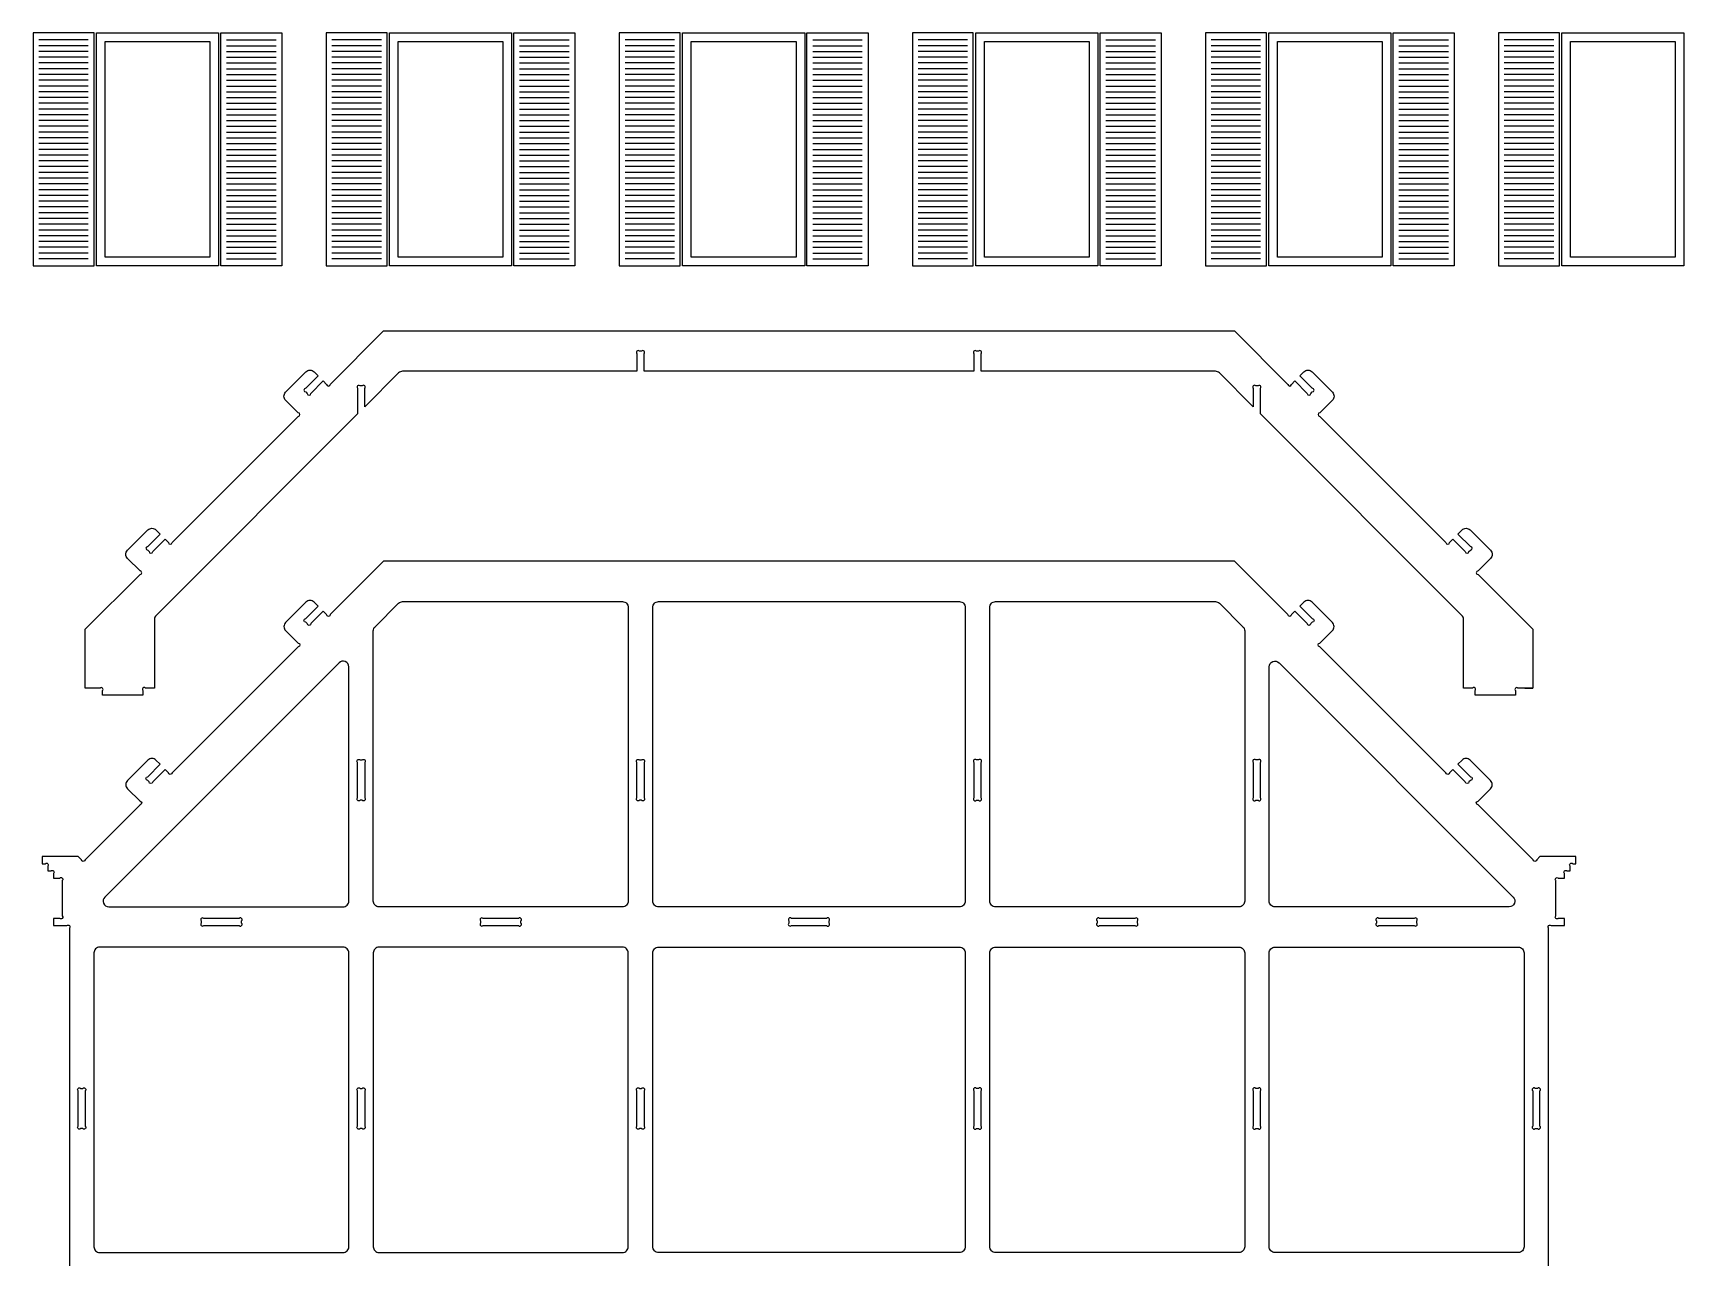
# Model space of a CAD drawing. Extents: x 7328 to 12839, y -521 to 2507.
# Drawn here: x 10067 to 11443, y 1444 to 2464 of the extents above; entities that cross this region are included whole.
import ezdxf

# ---------------------------------------------------------------- set-up
doc = ezdxf.new("R2010")
doc.units = 0
doc.header["$MEASUREMENT"] = 0
doc.layers.add('LAYER_1', color=18, linetype='CONTINUOUS')

msp = doc.modelspace()

# ---------------------------------------------------------------- linework, layer by layer
at = {"layer": 'LAYER_1'}
for points in [[(10117.8, 2464.5), (10067, 2464.5), (10067, 2270.5), (10117.8, 2270.5)], [(10221.5, 2464.5), (10221.5, 2270.5), (10119.8, 2270.5), (10119.8, 2464.5)], [(10223.4, 2464.5), (10274.3, 2464.5), (10274.3, 2270.5), (10223.4, 2270.5)], [(10362, 2464.5), (10311.2, 2464.5), (10311.2, 2270.5), (10362, 2270.5)], [(10465.7, 2464.5), (10465.7, 2270.5), (10364, 2270.5), (10364, 2464.5)], [(10467.6, 2464.5), (10518.5, 2464.5), (10518.5, 2270.5), (10467.6, 2270.5)], [(10606.2, 2464.5), (10555.4, 2464.5), (10555.4, 2270.5), (10606.2, 2270.5)], [(10709.9, 2464.5), (10709.9, 2270.5), (10608.2, 2270.5), (10608.2, 2464.5)], [(10711.8, 2464.5), (10762.7, 2464.5), (10762.7, 2270.5), (10711.8, 2270.5)], [(10850.4, 2464.5), (10799.6, 2464.5), (10799.6, 2270.5), (10850.4, 2270.5)], [(10954.1, 2464.5), (10954.1, 2270.5), (10852.4, 2270.5), (10852.4, 2464.5)], [(10956, 2464.5), (11006.9, 2464.5), (11006.9, 2270.5), (10956, 2270.5)], [(11094.6, 2464.5), (11043.8, 2464.5), (11043.8, 2270.5), (11094.6, 2270.5)], [(11198.3, 2464.5), (11198.3, 2270.5), (11096.6, 2270.5), (11096.6, 2464.5)], [(11200.2, 2464.5), (11251.1, 2464.5), (11251.1, 2270.5), (11200.2, 2270.5)], [(11338.8, 2464.5), (11288, 2464.5), (11288, 2270.5), (11338.8, 2270.5)], [(11442.5, 2464.5), (11442.5, 2270.5), (11340.8, 2270.5), (11340.8, 2464.5)], [(10127, 2457.3), (10214.3, 2457.3), (10214.3, 2277.7), (10127, 2277.7)], [(10371.2, 2457.3), (10458.5, 2457.3), (10458.5, 2277.7), (10371.2, 2277.7)], [(10615.4, 2457.3), (10702.7, 2457.3), (10702.7, 2277.7), (10615.4, 2277.7)], [(10859.6, 2457.3), (10946.9, 2457.3), (10946.9, 2277.7), (10859.6, 2277.7)], [(11103.8, 2457.3), (11191.1, 2457.3), (11191.1, 2277.7), (11103.8, 2277.7)], [(11348, 2457.3), (11435.3, 2457.3), (11435.3, 2277.7), (11348, 2277.7)]]:
    msp.add_lwpolyline(points, close=True, dxfattribs=at)
for points in [[(10113, 2458.7), (10071.8, 2458.7)], [(10113, 2453.9), (10071.8, 2453.9)], [(10113, 2449.1), (10071.8, 2449.1)], [(10228.2, 2458.7), (10269.5, 2458.7)], [(10228.2, 2453.9), (10269.5, 2453.9)], [(10228.2, 2449.1), (10269.5, 2449.1)], [(10357.2, 2458.7), (10316, 2458.7)], [(10357.2, 2453.9), (10316, 2453.9)], [(10357.2, 2449.1), (10316, 2449.1)], [(10472.4, 2458.7), (10513.7, 2458.7)], [(10472.4, 2453.9), (10513.7, 2453.9)], [(10472.4, 2449.1), (10513.7, 2449.1)], [(10601.4, 2458.7), (10560.2, 2458.7)], [(10601.4, 2453.9), (10560.2, 2453.9)], [(10601.4, 2449.1), (10560.2, 2449.1)], [(10716.6, 2458.7), (10757.9, 2458.7)], [(10716.6, 2453.9), (10757.9, 2453.9)], [(10716.6, 2449.1), (10757.9, 2449.1)], [(10845.6, 2458.7), (10804.4, 2458.7)], [(10845.6, 2453.9), (10804.4, 2453.9)], [(10845.6, 2449.1), (10804.4, 2449.1)], [(10960.8, 2458.7), (11002.1, 2458.7)], [(10960.8, 2453.9), (11002.1, 2453.9)], [(10960.8, 2449.1), (11002.1, 2449.1)], [(11089.8, 2458.7), (11048.6, 2458.7)], [(11089.8, 2453.9), (11048.6, 2453.9)], [(11089.8, 2449.1), (11048.6, 2449.1)], [(11205, 2458.7), (11246.3, 2458.7)], [(11205, 2453.9), (11246.3, 2453.9)], [(11205, 2449.1), (11246.3, 2449.1)], [(11334, 2458.7), (11292.8, 2458.7)], [(11334, 2453.9), (11292.8, 2453.9)], [(11334, 2449.1), (11292.8, 2449.1)], [(10113, 2444.3), (10071.8, 2444.3)], [(10113, 2439.5), (10071.8, 2439.5)], [(10228.2, 2444.3), (10269.5, 2444.3)], [(10228.2, 2439.5), (10269.5, 2439.5)], [(10357.2, 2444.3), (10316, 2444.3)], [(10357.2, 2439.5), (10316, 2439.5)], [(10472.4, 2444.3), (10513.7, 2444.3)], [(10472.4, 2439.5), (10513.7, 2439.5)], [(10601.4, 2444.3), (10560.2, 2444.3)], [(10601.4, 2439.5), (10560.2, 2439.5)], [(10716.6, 2444.3), (10757.9, 2444.3)], [(10716.6, 2439.5), (10757.9, 2439.5)], [(10845.6, 2444.3), (10804.4, 2444.3)], [(10845.6, 2439.5), (10804.4, 2439.5)], [(10960.8, 2444.3), (11002.1, 2444.3)], [(10960.8, 2439.5), (11002.1, 2439.5)], [(11089.8, 2444.3), (11048.6, 2444.3)], [(11089.8, 2439.5), (11048.6, 2439.5)], [(11205, 2444.3), (11246.3, 2444.3)], [(11205, 2439.5), (11246.3, 2439.5)], [(11334, 2444.3), (11292.8, 2444.3)], [(11334, 2439.5), (11292.8, 2439.5)], [(10113, 2434.7), (10071.8, 2434.7)], [(10113, 2429.9), (10071.8, 2429.9)], [(10113, 2425.1), (10071.8, 2425.1)], [(10228.2, 2434.7), (10269.5, 2434.7)], [(10228.2, 2429.9), (10269.5, 2429.9)], [(10228.2, 2425.1), (10269.5, 2425.1)], [(10357.2, 2434.7), (10316, 2434.7)], [(10357.2, 2429.9), (10316, 2429.9)], [(10357.2, 2425.1), (10316, 2425.1)], [(10472.4, 2434.7), (10513.7, 2434.7)], [(10472.4, 2429.9), (10513.7, 2429.9)], [(10472.4, 2425.1), (10513.7, 2425.1)], [(10601.4, 2434.7), (10560.2, 2434.7)], [(10601.4, 2429.9), (10560.2, 2429.9)], [(10601.4, 2425.1), (10560.2, 2425.1)], [(10716.6, 2434.7), (10757.9, 2434.7)], [(10716.6, 2429.9), (10757.9, 2429.9)], [(10716.6, 2425.1), (10757.9, 2425.1)], [(10845.6, 2434.7), (10804.4, 2434.7)], [(10845.6, 2429.9), (10804.4, 2429.9)], [(10845.6, 2425.1), (10804.4, 2425.1)], [(10960.8, 2434.7), (11002.1, 2434.7)], [(10960.8, 2429.9), (11002.1, 2429.9)], [(10960.8, 2425.1), (11002.1, 2425.1)], [(11089.8, 2434.7), (11048.6, 2434.7)], [(11089.8, 2429.9), (11048.6, 2429.9)], [(11089.8, 2425.1), (11048.6, 2425.1)], [(11205, 2434.7), (11246.3, 2434.7)], [(11205, 2429.9), (11246.3, 2429.9)], [(11205, 2425.1), (11246.3, 2425.1)], [(11334, 2434.7), (11292.8, 2434.7)], [(11334, 2429.9), (11292.8, 2429.9)], [(11334, 2425.1), (11292.8, 2425.1)], [(10113, 2420.3), (10071.8, 2420.3)], [(10113, 2415.5), (10071.8, 2415.5)], [(10113, 2410.7), (10071.8, 2410.7)], [(10228.2, 2420.3), (10269.5, 2420.3)], [(10228.2, 2415.5), (10269.5, 2415.5)], [(10228.2, 2410.7), (10269.5, 2410.7)], [(10357.2, 2420.3), (10316, 2420.3)], [(10357.2, 2415.5), (10316, 2415.5)], [(10357.2, 2410.7), (10316, 2410.7)], [(10472.4, 2420.3), (10513.7, 2420.3)], [(10472.4, 2415.5), (10513.7, 2415.5)], [(10472.4, 2410.7), (10513.7, 2410.7)], [(10601.4, 2420.3), (10560.2, 2420.3)], [(10601.4, 2415.5), (10560.2, 2415.5)], [(10601.4, 2410.7), (10560.2, 2410.7)], [(10716.6, 2420.3), (10757.9, 2420.3)], [(10716.6, 2415.5), (10757.9, 2415.5)], [(10716.6, 2410.7), (10757.9, 2410.7)], [(10845.6, 2420.3), (10804.4, 2420.3)], [(10845.6, 2415.5), (10804.4, 2415.5)], [(10845.6, 2410.7), (10804.4, 2410.7)], [(10960.8, 2420.3), (11002.1, 2420.3)], [(10960.8, 2415.5), (11002.1, 2415.5)], [(10960.8, 2410.7), (11002.1, 2410.7)], [(11089.8, 2420.3), (11048.6, 2420.3)], [(11089.8, 2415.5), (11048.6, 2415.5)], [(11089.8, 2410.7), (11048.6, 2410.7)], [(11205, 2420.3), (11246.3, 2420.3)], [(11205, 2415.5), (11246.3, 2415.5)], [(11205, 2410.7), (11246.3, 2410.7)], [(11334, 2420.3), (11292.8, 2420.3)], [(11334, 2415.5), (11292.8, 2415.5)], [(11334, 2410.7), (11292.8, 2410.7)], [(10113, 2405.9), (10071.8, 2405.9)], [(10113, 2401.1), (10071.8, 2401.1)], [(10113, 2396.3), (10071.8, 2396.3)], [(10228.2, 2405.9), (10269.5, 2405.9)], [(10228.2, 2401.1), (10269.5, 2401.1)], [(10228.2, 2396.3), (10269.5, 2396.3)], [(10357.2, 2405.9), (10316, 2405.9)], [(10357.2, 2401.1), (10316, 2401.1)], [(10357.2, 2396.3), (10316, 2396.3)], [(10472.4, 2405.9), (10513.7, 2405.9)], [(10472.4, 2401.1), (10513.7, 2401.1)], [(10472.4, 2396.3), (10513.7, 2396.3)], [(10601.4, 2405.9), (10560.2, 2405.9)], [(10601.4, 2401.1), (10560.2, 2401.1)], [(10601.4, 2396.3), (10560.2, 2396.3)], [(10716.6, 2405.9), (10757.9, 2405.9)], [(10716.6, 2401.1), (10757.9, 2401.1)], [(10716.6, 2396.3), (10757.9, 2396.3)], [(10845.6, 2405.9), (10804.4, 2405.9)], [(10845.6, 2401.1), (10804.4, 2401.1)], [(10845.6, 2396.3), (10804.4, 2396.3)], [(10960.8, 2405.9), (11002.1, 2405.9)], [(10960.8, 2401.1), (11002.1, 2401.1)], [(10960.8, 2396.3), (11002.1, 2396.3)], [(11089.8, 2405.9), (11048.6, 2405.9)], [(11089.8, 2401.1), (11048.6, 2401.1)], [(11089.8, 2396.3), (11048.6, 2396.3)], [(11205, 2405.9), (11246.3, 2405.9)], [(11205, 2401.1), (11246.3, 2401.1)], [(11205, 2396.3), (11246.3, 2396.3)], [(11334, 2405.9), (11292.8, 2405.9)], [(11334, 2401.1), (11292.8, 2401.1)], [(11334, 2396.3), (11292.8, 2396.3)], [(10113, 2391.5), (10071.8, 2391.5)], [(10113, 2386.7), (10071.8, 2386.7)], [(10113, 2381.9), (10071.8, 2381.9)], [(10228.2, 2391.5), (10269.5, 2391.5)], [(10228.2, 2386.7), (10269.5, 2386.7)], [(10228.2, 2381.9), (10269.5, 2381.9)], [(10357.2, 2391.5), (10316, 2391.5)], [(10357.2, 2386.7), (10316, 2386.7)], [(10357.2, 2381.9), (10316, 2381.9)], [(10472.4, 2391.5), (10513.7, 2391.5)], [(10472.4, 2386.7), (10513.7, 2386.7)], [(10472.4, 2381.9), (10513.7, 2381.9)], [(10601.4, 2391.5), (10560.2, 2391.5)], [(10601.4, 2386.7), (10560.2, 2386.7)], [(10601.4, 2381.9), (10560.2, 2381.9)], [(10716.6, 2391.5), (10757.9, 2391.5)], [(10716.6, 2386.7), (10757.9, 2386.7)], [(10716.6, 2381.9), (10757.9, 2381.9)], [(10845.6, 2391.5), (10804.4, 2391.5)], [(10845.6, 2386.7), (10804.4, 2386.7)], [(10845.6, 2381.9), (10804.4, 2381.9)], [(10960.8, 2391.5), (11002.1, 2391.5)], [(10960.8, 2386.7), (11002.1, 2386.7)], [(10960.8, 2381.9), (11002.1, 2381.9)], [(11089.8, 2391.5), (11048.6, 2391.5)], [(11089.8, 2386.7), (11048.6, 2386.7)], [(11089.8, 2381.9), (11048.6, 2381.9)], [(11205, 2391.5), (11246.3, 2391.5)], [(11205, 2386.7), (11246.3, 2386.7)], [(11205, 2381.9), (11246.3, 2381.9)], [(11334, 2391.5), (11292.8, 2391.5)], [(11334, 2386.7), (11292.8, 2386.7)], [(11334, 2381.9), (11292.8, 2381.9)], [(10113, 2377.1), (10071.8, 2377.1)], [(10113, 2372.3), (10071.8, 2372.3)], [(10113, 2367.5), (10071.8, 2367.5)], [(10228.2, 2377.1), (10269.5, 2377.1)], [(10228.2, 2372.3), (10269.5, 2372.3)], [(10228.2, 2367.5), (10269.5, 2367.5)], [(10357.2, 2377.1), (10316, 2377.1)], [(10357.2, 2372.3), (10316, 2372.3)], [(10357.2, 2367.5), (10316, 2367.5)], [(10472.4, 2377.1), (10513.7, 2377.1)], [(10472.4, 2372.3), (10513.7, 2372.3)], [(10472.4, 2367.5), (10513.7, 2367.5)], [(10601.4, 2377.1), (10560.2, 2377.1)], [(10601.4, 2372.3), (10560.2, 2372.3)], [(10601.4, 2367.5), (10560.2, 2367.5)], [(10716.6, 2377.1), (10757.9, 2377.1)], [(10716.6, 2372.3), (10757.9, 2372.3)], [(10716.6, 2367.5), (10757.9, 2367.5)], [(10845.6, 2377.1), (10804.4, 2377.1)], [(10845.6, 2372.3), (10804.4, 2372.3)], [(10845.6, 2367.5), (10804.4, 2367.5)], [(10960.8, 2377.1), (11002.1, 2377.1)], [(10960.8, 2372.3), (11002.1, 2372.3)], [(10960.8, 2367.5), (11002.1, 2367.5)], [(11089.8, 2377.1), (11048.6, 2377.1)], [(11089.8, 2372.3), (11048.6, 2372.3)], [(11089.8, 2367.5), (11048.6, 2367.5)], [(11205, 2377.1), (11246.3, 2377.1)], [(11205, 2372.3), (11246.3, 2372.3)], [(11205, 2367.5), (11246.3, 2367.5)], [(11334, 2377.1), (11292.8, 2377.1)], [(11334, 2372.3), (11292.8, 2372.3)], [(11334, 2367.5), (11292.8, 2367.5)], [(10113, 2362.7), (10071.8, 2362.7)], [(10113, 2357.9), (10071.8, 2357.9)], [(10113, 2353.1), (10071.8, 2353.1)], [(10228.2, 2362.7), (10269.5, 2362.7)], [(10228.2, 2357.9), (10269.5, 2357.9)], [(10228.2, 2353.1), (10269.5, 2353.1)], [(10357.2, 2362.7), (10316, 2362.7)], [(10357.2, 2357.9), (10316, 2357.9)], [(10357.2, 2353.1), (10316, 2353.1)], [(10472.4, 2362.7), (10513.7, 2362.7)], [(10472.4, 2357.9), (10513.7, 2357.9)], [(10472.4, 2353.1), (10513.7, 2353.1)], [(10601.4, 2362.7), (10560.2, 2362.7)], [(10601.4, 2357.9), (10560.2, 2357.9)], [(10601.4, 2353.1), (10560.2, 2353.1)], [(10716.6, 2362.7), (10757.9, 2362.7)], [(10716.6, 2357.9), (10757.9, 2357.9)], [(10716.6, 2353.1), (10757.9, 2353.1)], [(10845.6, 2362.7), (10804.4, 2362.7)], [(10845.6, 2357.9), (10804.4, 2357.9)], [(10845.6, 2353.1), (10804.4, 2353.1)], [(10960.8, 2362.7), (11002.1, 2362.7)], [(10960.8, 2357.9), (11002.1, 2357.9)], [(10960.8, 2353.1), (11002.1, 2353.1)], [(11089.8, 2362.7), (11048.6, 2362.7)], [(11089.8, 2357.9), (11048.6, 2357.9)], [(11089.8, 2353.1), (11048.6, 2353.1)], [(11205, 2362.7), (11246.3, 2362.7)], [(11205, 2357.9), (11246.3, 2357.9)], [(11205, 2353.1), (11246.3, 2353.1)], [(11334, 2362.7), (11292.8, 2362.7)], [(11334, 2357.9), (11292.8, 2357.9)], [(11334, 2353.1), (11292.8, 2353.1)], [(10113, 2348.3), (10071.8, 2348.3)], [(10113, 2343.5), (10071.8, 2343.5)], [(10113, 2338.7), (10071.8, 2338.7)], [(10228.2, 2348.3), (10269.5, 2348.3)], [(10228.2, 2343.5), (10269.5, 2343.5)], [(10228.2, 2338.7), (10269.5, 2338.7)], [(10357.2, 2348.3), (10316, 2348.3)], [(10357.2, 2343.5), (10316, 2343.5)], [(10357.2, 2338.7), (10316, 2338.7)], [(10472.4, 2348.3), (10513.7, 2348.3)], [(10472.4, 2343.5), (10513.7, 2343.5)], [(10472.4, 2338.7), (10513.7, 2338.7)], [(10601.4, 2348.3), (10560.2, 2348.3)], [(10601.4, 2343.5), (10560.2, 2343.5)], [(10601.4, 2338.7), (10560.2, 2338.7)], [(10716.6, 2348.3), (10757.9, 2348.3)], [(10716.6, 2343.5), (10757.9, 2343.5)], [(10716.6, 2338.7), (10757.9, 2338.7)], [(10845.6, 2348.3), (10804.4, 2348.3)], [(10845.6, 2343.5), (10804.4, 2343.5)], [(10845.6, 2338.7), (10804.4, 2338.7)], [(10960.8, 2348.3), (11002.1, 2348.3)], [(10960.8, 2343.5), (11002.1, 2343.5)], [(10960.8, 2338.7), (11002.1, 2338.7)], [(11089.8, 2348.3), (11048.6, 2348.3)], [(11089.8, 2343.5), (11048.6, 2343.5)], [(11089.8, 2338.7), (11048.6, 2338.7)], [(11205, 2348.3), (11246.3, 2348.3)], [(11205, 2343.5), (11246.3, 2343.5)], [(11205, 2338.7), (11246.3, 2338.7)], [(11334, 2348.3), (11292.8, 2348.3)], [(11334, 2343.5), (11292.8, 2343.5)], [(11334, 2338.7), (11292.8, 2338.7)], [(10113, 2333.9), (10071.8, 2333.9)], [(10113, 2329.1), (10071.8, 2329.1)], [(10228.2, 2333.9), (10269.5, 2333.9)], [(10228.2, 2329.1), (10269.5, 2329.1)], [(10357.2, 2333.9), (10316, 2333.9)], [(10357.2, 2329.1), (10316, 2329.1)], [(10472.4, 2333.9), (10513.7, 2333.9)], [(10472.4, 2329.1), (10513.7, 2329.1)], [(10601.4, 2333.9), (10560.2, 2333.9)], [(10601.4, 2329.1), (10560.2, 2329.1)], [(10716.6, 2333.9), (10757.9, 2333.9)], [(10716.6, 2329.1), (10757.9, 2329.1)], [(10845.6, 2333.9), (10804.4, 2333.9)], [(10845.6, 2329.1), (10804.4, 2329.1)], [(10960.8, 2333.9), (11002.1, 2333.9)], [(10960.8, 2329.1), (11002.1, 2329.1)], [(11089.8, 2333.9), (11048.6, 2333.9)], [(11089.8, 2329.1), (11048.6, 2329.1)], [(11205, 2333.9), (11246.3, 2333.9)], [(11205, 2329.1), (11246.3, 2329.1)], [(11334, 2333.9), (11292.8, 2333.9)], [(11334, 2329.1), (11292.8, 2329.1)], [(10113, 2324.3), (10071.8, 2324.3)], [(10113, 2319.5), (10071.8, 2319.5)], [(10113, 2314.7), (10071.8, 2314.7)], [(10228.2, 2324.3), (10269.5, 2324.3)], [(10228.2, 2319.5), (10269.5, 2319.5)], [(10228.2, 2314.7), (10269.5, 2314.7)], [(10357.2, 2324.3), (10316, 2324.3)], [(10357.2, 2319.5), (10316, 2319.5)], [(10357.2, 2314.7), (10316, 2314.7)], [(10472.4, 2324.3), (10513.7, 2324.3)], [(10472.4, 2319.5), (10513.7, 2319.5)], [(10472.4, 2314.7), (10513.7, 2314.7)], [(10601.4, 2324.3), (10560.2, 2324.3)], [(10601.4, 2319.5), (10560.2, 2319.5)], [(10601.4, 2314.7), (10560.2, 2314.7)], [(10716.6, 2324.3), (10757.9, 2324.3)], [(10716.6, 2319.5), (10757.9, 2319.5)], [(10716.6, 2314.7), (10757.9, 2314.7)], [(10845.6, 2324.3), (10804.4, 2324.3)], [(10845.6, 2319.5), (10804.4, 2319.5)], [(10845.6, 2314.7), (10804.4, 2314.7)], [(10960.8, 2324.3), (11002.1, 2324.3)], [(10960.8, 2319.5), (11002.1, 2319.5)], [(10960.8, 2314.7), (11002.1, 2314.7)], [(11089.8, 2324.3), (11048.6, 2324.3)], [(11089.8, 2319.5), (11048.6, 2319.5)], [(11089.8, 2314.7), (11048.6, 2314.7)], [(11205, 2324.3), (11246.3, 2324.3)], [(11205, 2319.5), (11246.3, 2319.5)], [(11205, 2314.7), (11246.3, 2314.7)], [(11334, 2324.3), (11292.8, 2324.3)], [(11334, 2319.5), (11292.8, 2319.5)], [(11334, 2314.7), (11292.8, 2314.7)], [(10113, 2309.9), (10071.8, 2309.9)], [(10113, 2305.1), (10071.8, 2305.1)], [(10113, 2300.3), (10071.8, 2300.3)], [(10228.2, 2309.9), (10269.5, 2309.9)], [(10228.2, 2305.1), (10269.5, 2305.1)], [(10228.2, 2300.3), (10269.5, 2300.3)], [(10357.2, 2309.9), (10316, 2309.9)], [(10357.2, 2305.1), (10316, 2305.1)], [(10357.2, 2300.3), (10316, 2300.3)], [(10472.4, 2309.9), (10513.7, 2309.9)], [(10472.4, 2305.1), (10513.7, 2305.1)], [(10472.4, 2300.3), (10513.7, 2300.3)], [(10601.4, 2309.9), (10560.2, 2309.9)], [(10601.4, 2305.1), (10560.2, 2305.1)], [(10601.4, 2300.3), (10560.2, 2300.3)], [(10716.6, 2309.9), (10757.9, 2309.9)], [(10716.6, 2305.1), (10757.9, 2305.1)], [(10716.6, 2300.3), (10757.9, 2300.3)], [(10845.6, 2309.9), (10804.4, 2309.9)], [(10845.6, 2305.1), (10804.4, 2305.1)], [(10845.6, 2300.3), (10804.4, 2300.3)], [(10960.8, 2309.9), (11002.1, 2309.9)], [(10960.8, 2305.1), (11002.1, 2305.1)], [(10960.8, 2300.3), (11002.1, 2300.3)], [(11089.8, 2309.9), (11048.6, 2309.9)], [(11089.8, 2305.1), (11048.6, 2305.1)], [(11089.8, 2300.3), (11048.6, 2300.3)], [(11205, 2309.9), (11246.3, 2309.9)], [(11205, 2305.1), (11246.3, 2305.1)], [(11205, 2300.3), (11246.3, 2300.3)], [(11334, 2309.9), (11292.8, 2309.9)], [(11334, 2305.1), (11292.8, 2305.1)], [(11334, 2300.3), (11292.8, 2300.3)], [(10113, 2295.5), (10071.8, 2295.5)], [(10113, 2290.7), (10071.8, 2290.7)], [(10113, 2285.9), (10071.8, 2285.9)], [(10228.2, 2295.5), (10269.5, 2295.5)], [(10228.2, 2290.7), (10269.5, 2290.7)], [(10228.2, 2285.9), (10269.5, 2285.9)], [(10357.2, 2295.5), (10316, 2295.5)], [(10357.2, 2290.7), (10316, 2290.7)], [(10357.2, 2285.9), (10316, 2285.9)], [(10472.4, 2295.5), (10513.7, 2295.5)], [(10472.4, 2290.7), (10513.7, 2290.7)], [(10472.4, 2285.9), (10513.7, 2285.9)], [(10601.4, 2295.5), (10560.2, 2295.5)], [(10601.4, 2290.7), (10560.2, 2290.7)], [(10601.4, 2285.9), (10560.2, 2285.9)], [(10716.6, 2295.5), (10757.9, 2295.5)], [(10716.6, 2290.7), (10757.9, 2290.7)], [(10716.6, 2285.9), (10757.9, 2285.9)], [(10845.6, 2295.5), (10804.4, 2295.5)], [(10845.6, 2290.7), (10804.4, 2290.7)], [(10845.6, 2285.9), (10804.4, 2285.9)], [(10960.8, 2295.5), (11002.1, 2295.5)], [(10960.8, 2290.7), (11002.1, 2290.7)], [(10960.8, 2285.9), (11002.1, 2285.9)], [(11089.8, 2295.5), (11048.6, 2295.5)], [(11089.8, 2290.7), (11048.6, 2290.7)], [(11089.8, 2285.9), (11048.6, 2285.9)], [(11205, 2295.5), (11246.3, 2295.5)], [(11205, 2290.7), (11246.3, 2290.7)], [(11205, 2285.9), (11246.3, 2285.9)], [(11334, 2295.5), (11292.8, 2295.5)], [(11334, 2290.7), (11292.8, 2290.7)], [(11334, 2285.9), (11292.8, 2285.9)], [(10113, 2281.1), (10071.8, 2281.1)], [(10113, 2276.3), (10071.8, 2276.3)], [(10228.2, 2281.1), (10269.5, 2281.1)], [(10228.2, 2276.3), (10269.5, 2276.3)], [(10357.2, 2281.1), (10316, 2281.1)], [(10357.2, 2276.3), (10316, 2276.3)], [(10472.4, 2281.1), (10513.7, 2281.1)], [(10472.4, 2276.3), (10513.7, 2276.3)], [(10601.4, 2281.1), (10560.2, 2281.1)], [(10601.4, 2276.3), (10560.2, 2276.3)], [(10716.6, 2281.1), (10757.9, 2281.1)], [(10716.6, 2276.3), (10757.9, 2276.3)], [(10845.6, 2281.1), (10804.4, 2281.1)], [(10845.6, 2276.3), (10804.4, 2276.3)], [(10960.8, 2281.1), (11002.1, 2281.1)], [(10960.8, 2276.3), (11002.1, 2276.3)], [(11089.8, 2281.1), (11048.6, 2281.1)], [(11089.8, 2276.3), (11048.6, 2276.3)], [(11205, 2281.1), (11246.3, 2281.1)], [(11205, 2276.3), (11246.3, 2276.3)], [(11334, 2281.1), (11292.8, 2281.1)], [(11334, 2276.3), (11292.8, 2276.3)], [(11115.5, 1979.9), (11118.2, 1982.6)], [(11309.9, 1918.6), (11316.5, 1918.6)]]:
    msp.add_lwpolyline(points, dxfattribs=at)
for points in [[(10110.5, 1967.7), (10156.1, 2013.2, 1), (10156.1, 2016.2), (10145.7, 2026.6, -0.414214), (10145.7, 2033.4), (10162.6, 2050.4, -0.414214), (10169.4, 2050.4), (10172.8, 2047), (10162.5, 2036.6, 1), (10162.5, 2033.6), (10163.7, 2032.4, 1), (10166.7, 2032.4), (10177.1, 2042.7), (10179.8, 2040, 1), (10182.8, 2040), (10287.8, 2145, 1), (10287.8, 2148), (10277.4, 2158.4, -0.414214), (10277.4, 2165.2), (10294.4, 2182.1, -0.414214), (10301.2, 2182.1), (10304.6, 2178.7), (10294.2, 2168.4, 1), (10294.2, 2165.4), (10295.5, 2164.1, 1), (10298.5, 2164.1), (10308.8, 2174.5), (10311.6, 2171.7, 1), (10314.6, 2171.7), (10359, 2216.2), (11068, 2216.2), (11112.5, 2171.7, 1), (11115.5, 2171.7), (11118.2, 2174.5), (11128.6, 2164.1, 1), (11131.6, 2164.1), (11132.8, 2165.4, 1), (11132.8, 2168.4), (11122.5, 2178.7), (11125.8, 2182.1, -0.414214), (11132.6, 2182.1), (11149.6, 2165.2, -0.414214), (11149.6, 2158.4), (11139.2, 2148, 1), (11139.2, 2145), (11244.2, 2040, 1), (11247.2, 2040), (11250, 2042.7), (11260.3, 2032.4, 1), (11263.3, 2032.4), (11264.6, 2033.6, 1), (11264.6, 2036.6), (11254.2, 2047), (11257.6, 2050.4, -0.414214), (11264.4, 2050.4), (11281.4, 2033.4, -0.414214), (11281.4, 2026.6), (11271, 2016.2, 1), (11271, 2013.2), (11316.5, 1967.7), (11316.5, 1918.6), (11304.2, 1918.6, 1), (11302.1, 1916.5), (11302.1, 1912.6), (11268.5, 1912.6), (11268.5, 1916.5, 1), (11266.4, 1918.6), (11258.9, 1918.6), (11258.9, 1975.8, 0.198912), (11257.5, 1979.2), (11089.7, 2147), (11089.7, 2168.4, 1), (11087.6, 2170.5), (11085.8, 2170.5, 1), (11083.7, 2168.4), (11083.7, 2153), (11055.5, 2181.2, 0.198912), (11052.1, 2182.6), (10856.9, 2182.6), (10856.9, 2197.3, 1), (10854.8, 2199.4), (10853, 2199.4, 1), (10850.9, 2197.3), (10850.9, 2182.6), (10576.1, 2182.6), (10576.1, 2197.3, 1), (10574, 2199.4), (10572.2, 2199.4, 1), (10570.1, 2197.3), (10570.1, 2182.6), (10374.9, 2182.6, 0.198912), (10371.5, 2181.2), (10343.3, 2153), (10343.3, 2168.4, 1), (10341.2, 2170.5), (10339.4, 2170.5, 1), (10337.3, 2168.4), (10337.3, 2147), (10169.5, 1979.2, 0.198912), (10168.1, 1975.8), (10168.1, 1918.6), (10160.6, 1918.6, 1), (10158.5, 1916.5), (10158.5, 1912.6), (10124.9, 1912.6), (10124.9, 1916.5, 1), (10122.8, 1918.6), (10110.5, 1918.6)], [(10350.5, 1741.1), (10350.5, 1966.3, -0.198912), (10351.9, 1969.7), (10371.5, 1989.3, -0.198912), (10374.9, 1990.7), (10558.1, 1990.7, -0.414214), (10562.9, 1985.9), (10562.9, 1741.1, -0.414214), (10558.1, 1736.3), (10355.3, 1736.3, -0.414214)], [(10838.9, 1736.3), (10588.1, 1736.3, -0.414214), (10583.3, 1741.1), (10583.3, 1985.9, -0.414214), (10588.1, 1990.7), (10838.9, 1990.7, -0.414214), (10843.7, 1985.9), (10843.7, 1741.1, -0.414214)], [(10868.9, 1990.7), (11052.1, 1990.7, -0.198912), (11055.5, 1989.3), (11075.1, 1969.7, -0.198912), (11076.5, 1966.3), (11076.5, 1741.1, -0.414214), (11071.7, 1736.3), (10868.9, 1736.3, -0.414214), (10864.1, 1741.1), (10864.1, 1985.9, -0.414214)], [(10325.3, 1736.3, 0.414214), (10330.1, 1741.1), (10330.1, 1936.3, 0.668179), (10321.9, 1939.7), (10126.7, 1744.5, 0.668179), (10130.1, 1736.3)], [(11101.7, 1736.3, -0.414214), (11096.9, 1741.1), (11096.9, 1936.3, -0.668179), (11105.1, 1939.7), (11300.3, 1744.5, -0.668179), (11296.9, 1736.3)], [(10343.3, 1856.6), (10343.3, 1827.2, -1), (10341.2, 1825.1), (10339.4, 1825.1, -1), (10337.3, 1827.2), (10337.3, 1856.6, -1), (10339.4, 1858.7), (10341.2, 1858.7, -1)], [(10576.1, 1856.6), (10576.1, 1827.2, -1), (10574, 1825.1), (10572.2, 1825.1, -1), (10570.1, 1827.2), (10570.1, 1856.6, -1), (10572.2, 1858.7), (10574, 1858.7, -1)], [(10850.9, 1856.6), (10850.9, 1827.2, 1), (10853, 1825.1), (10854.8, 1825.1, 1), (10856.9, 1827.2), (10856.9, 1856.6, 1), (10854.8, 1858.7), (10853, 1858.7, 1)], [(11083.7, 1856.6), (11083.7, 1827.2, 1), (11085.8, 1825.1), (11087.6, 1825.1, 1), (11089.7, 1827.2), (11089.7, 1856.6, 1), (11087.6, 1858.7), (11085.8, 1858.7, 1)], [(10209.2, 1720.7), (10238.6, 1720.7, 1), (10240.7, 1722.8), (10240.7, 1724.6, 1), (10238.6, 1726.7), (10209.2, 1726.7, 1), (10207.1, 1724.6), (10207.1, 1722.8, 1)], [(10442, 1720.7), (10471.4, 1720.7, 1), (10473.5, 1722.8), (10473.5, 1724.6, 1), (10471.4, 1726.7), (10442, 1726.7, 1), (10439.9, 1724.6), (10439.9, 1722.8, 1)], [(10698.8, 1720.7), (10728.2, 1720.7, 1), (10730.3, 1722.8), (10730.3, 1724.6, 1), (10728.2, 1726.7), (10698.8, 1726.7, 1), (10696.7, 1724.6), (10696.7, 1722.8, 1)], [(10955.6, 1720.7), (10985, 1720.7, 1), (10987.1, 1722.8), (10987.1, 1724.6, 1), (10985, 1726.7), (10955.6, 1726.7, 1), (10953.5, 1724.6), (10953.5, 1722.8, 1)], [(11188.4, 1720.7), (11217.8, 1720.7, 1), (11219.9, 1722.8), (11219.9, 1724.6, 1), (11217.8, 1726.7), (11188.4, 1726.7, 1), (11186.3, 1724.6), (11186.3, 1722.8, 1)], [(10117.7, 1453.1, 0.414214), (10122.5, 1448.3), (10325.3, 1448.3, 0.414214), (10330.1, 1453.1), (10330.1, 1697.9, 0.414214), (10325.3, 1702.7), (10122.5, 1702.7, 0.414214), (10117.7, 1697.9)], [(10355.3, 1702.7, 0.414214), (10350.5, 1697.9), (10350.5, 1453.1, 0.414214), (10355.3, 1448.3), (10558.1, 1448.3, 0.414214), (10562.9, 1453.1), (10562.9, 1697.9, 0.414214), (10558.1, 1702.7)], [(10838.9, 1702.7, -0.414214), (10843.7, 1697.9), (10843.7, 1453.1, -0.414214), (10838.9, 1448.3), (10588.1, 1448.3, -0.414214), (10583.3, 1453.1), (10583.3, 1697.9, -0.414214), (10588.1, 1702.7)], [(11071.7, 1702.7, -0.414214), (11076.5, 1697.9), (11076.5, 1453.1, -0.414214), (11071.7, 1448.3), (10868.9, 1448.3, -0.414214), (10864.1, 1453.1), (10864.1, 1697.9, -0.414214), (10868.9, 1702.7)], [(11101.7, 1702.7), (11304.5, 1702.7, -0.414214), (11309.3, 1697.9), (11309.3, 1453.1, -0.414214), (11304.5, 1448.3), (11101.7, 1448.3, -0.414214), (11096.9, 1453.1), (11096.9, 1697.9, -0.414214)], [(10110.5, 1583), (10110.5, 1553.6, -1), (10108.4, 1551.5), (10106.6, 1551.5, -1), (10104.5, 1553.6), (10104.5, 1583, -1), (10106.6, 1585.1), (10108.4, 1585.1, -1)], [(10343.3, 1583), (10343.3, 1553.6, -1), (10341.2, 1551.5), (10339.4, 1551.5, -1), (10337.3, 1553.6), (10337.3, 1583, -1), (10339.4, 1585.1), (10341.2, 1585.1, -1)], [(10576.1, 1583), (10576.1, 1553.6, -1), (10574, 1551.5), (10572.2, 1551.5, -1), (10570.1, 1553.6), (10570.1, 1583, -1), (10572.2, 1585.1), (10574, 1585.1, -1)], [(10850.9, 1583), (10850.9, 1553.6, 1), (10853, 1551.5), (10854.8, 1551.5, 1), (10856.9, 1553.6), (10856.9, 1583, 1), (10854.8, 1585.1), (10853, 1585.1, 1)], [(11083.7, 1583), (11083.7, 1553.6, 1), (11085.8, 1551.5), (11087.6, 1551.5, 1), (11089.7, 1553.6), (11089.7, 1583, 1), (11087.6, 1585.1), (11085.8, 1585.1, 1)], [(11316.5, 1583), (11316.5, 1553.6, 1), (11318.6, 1551.5), (11320.4, 1551.5, 1), (11322.5, 1553.6), (11322.5, 1583, 1), (11320.4, 1585.1), (11318.6, 1585.1, 1)]]:
    msp.add_lwpolyline(points, format="xyb", close=True, dxfattribs=at)
msp.add_lwpolyline([(11329.7, 1150.7), (11329.7, 1718.6, -1), (11331.8, 1720.7), (11342.9, 1720.7), (11342.9, 1726.7), (11337.8, 1726.7, -1), (11335.7, 1728.8), (11335.7, 1758.2, -1), (11337.8, 1760.3), (11342.9, 1760.3), (11342.9, 1764.2, -1), (11345, 1766.3), (11347.7, 1766.3), (11347.7, 1770.2, -1), (11349.8, 1772.3), (11352.5, 1772.3), (11352.5, 1778.3), (11322.5, 1778.3), (11319.8, 1775.6, -1), (11316.8, 1775.6), (11271, 1821.4, -1), (11271, 1824.4), (11281.4, 1834.8, 0.414214), (11281.4, 1841.5), (11264.4, 1858.5, 0.414214), (11257.6, 1858.5), (11254.2, 1855.1), (11264.6, 1844.7, -1), (11264.6, 1841.7), (11263.3, 1840.5, -1), (11260.3, 1840.5), (11250, 1850.9), (11247.2, 1848.1, -1), (11244.2, 1848.1), (11139.2, 1953.1, -1), (11139.2, 1956.1), (11149.6, 1966.5, 0.414214), (11149.6, 1973.3), (11132.6, 1990.3, 0.414214), (11125.8, 1990.3), (11122.5, 1986.9), (11132.8, 1976.5, -1), (11132.8, 1973.5), (11131.6, 1972.3, -1), (11128.6, 1972.3), (11118.2, 1982.6), (11115.5, 1979.9, -1), (11112.5, 1979.9), (11068, 2024.3), (10359, 2024.3), (10314.6, 1979.9, -1), (10311.6, 1979.9), (10308.8, 1982.6), (10298.5, 1972.3, -1), (10295.5, 1972.3), (10294.2, 1973.5, -1), (10294.2, 1976.5), (10304.6, 1986.9), (10301.2, 1990.3, 0.414214), (10294.4, 1990.3), (10277.4, 1973.3, 0.414214), (10277.4, 1966.5), (10287.8, 1956.1, -1), (10287.8, 1953.1), (10182.8, 1848.1, -1), (10179.8, 1848.1), (10177.1, 1850.9), (10166.7, 1840.5, -1), (10163.7, 1840.5), (10162.5, 1841.7, -1), (10162.5, 1844.7), (10172.8, 1855.1), (10169.4, 1858.5, 0.414214), (10162.6, 1858.5), (10145.7, 1841.5, 0.414214), (10145.7, 1834.8), (10156.1, 1824.4, -1), (10156.1, 1821.4), (10110.3, 1775.6, -1), (10107.3, 1775.6), (10104.5, 1778.3), (10074.5, 1778.3), (10074.5, 1772.3), (10077.2, 1772.3, -1), (10079.3, 1770.2), (10079.3, 1766.3), (10082, 1766.3, -1), (10084.1, 1764.2), (10084.1, 1760.3), (10089.2, 1760.3, -1), (10091.3, 1758.2), (10091.3, 1728.8, -1), (10089.2, 1726.7), (10084.1, 1726.7), (10084.1, 1720.7), (10095.2, 1720.7, -1), (10097.3, 1718.6), (10097.3, 1150.7)], format="xyb", dxfattribs=at)

doc.saveas('drawing.dxf')
